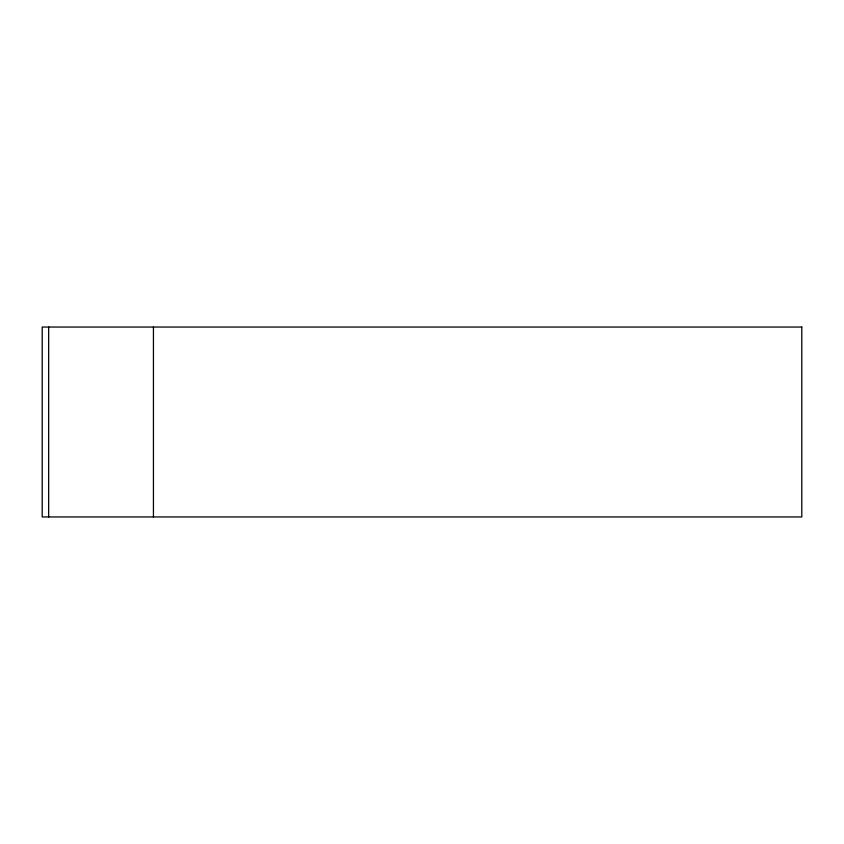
<?xml version="1.0" encoding="UTF-8"?>
<svg xmlns="http://www.w3.org/2000/svg" width="844" height="844" viewBox="0 0 844 844"><rect width="100%" height="100%" fill="white"/><g stroke="black" fill="none" stroke-linecap="round" stroke-linejoin="round"><path stroke-width="1.27" d="M153.439 327.05L153.439 516.95M48.667 327.05L48.667 516.95M801.8 327.05L42.2 327.05L42.2 516.95L801.8 516.95L801.8 327.05"/></g></svg>
